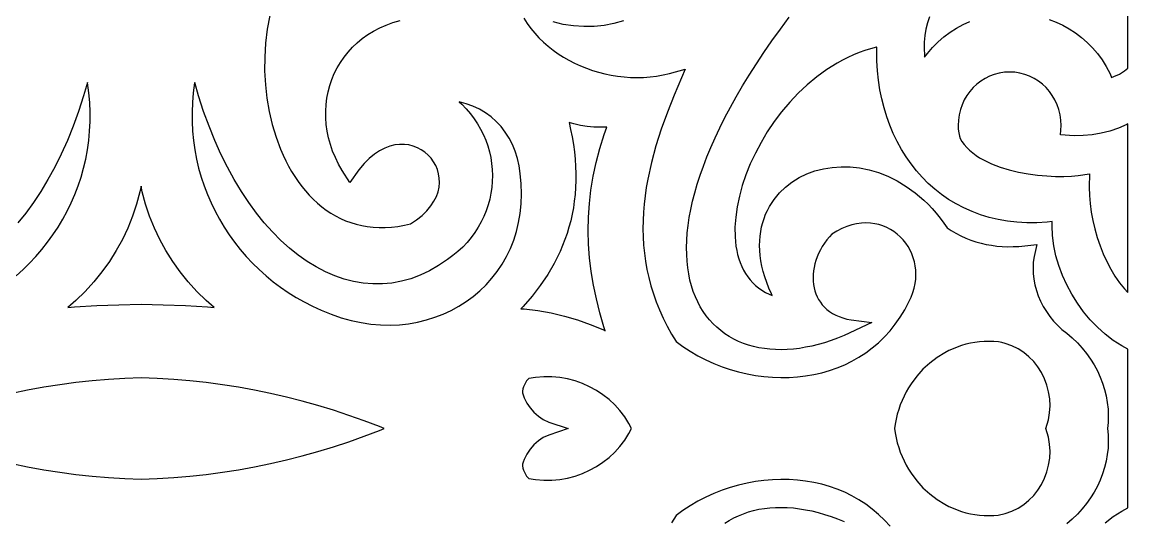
# Model space of a CAD drawing. Extents: x -375 to 375, y -1025 to 1025.
# Drawn here: x -207.8 to -135, y 231.2 to 264.1 of the extents above; entities that cross this region are included whole.
import ezdxf

# ---------------------------------------------------------------- set-up
doc = ezdxf.new("R2010")
doc.units = 0
doc.layers.add('LAYER_10', color=1, linetype='CONTINUOUS')

msp = doc.modelspace()

# ---------------------------------------------------------------- linework, layer by layer
at = {"layer": 'LAYER_10'}
for points in [[(-140.183, 264.238), (-139.73, 264.064), (-139.288, 263.86), (-138.861, 263.625), (-138.449, 263.359), (-138.055, 263.064), (-137.68, 262.738), (-137.327, 262.383), (-136.998, 261.997), (-136.695, 261.583), (-136.42, 261.139), (-136.174, 260.666), (-136.073, 260.428), (-135.918, 260.476), (-135.55, 260.647), (-135.212, 260.862), (-135.002, 261.037), (-135.002, 271.248)], [(-191.518, 264.5), (-191.685, 263.597), (-191.798, 262.685), (-191.856, 261.769), (-191.86, 260.854), (-191.813, 259.947), (-191.713, 259.051), (-191.562, 258.172), (-191.362, 257.316), (-191.113, 256.488), (-190.815, 255.691), (-190.65, 255.31), (-190.473, 254.937), (-190.284, 254.574), (-190.084, 254.223), (-189.872, 253.884), (-189.65, 253.558), (-189.417, 253.246), (-189.174, 252.947), (-188.92, 252.663), (-188.656, 252.394), (-188.382, 252.141), (-188.097, 251.904), (-187.803, 251.684), (-187.499, 251.481), (-187.185, 251.296), (-186.861, 251.129), (-186.528, 250.982), (-186.185, 250.854), (-185.832, 250.746), (-185.47, 250.659), (-185.098, 250.593), (-184.716, 250.549), (-184.324, 250.528), (-183.922, 250.529), (-183.511, 250.555), (-183.089, 250.606), (-182.658, 250.682), (-182.261, 250.773), (-181.859, 251.038), (-181.485, 251.335), (-181.171, 251.641), (-180.913, 251.951), (-180.707, 252.264), (-180.55, 252.576), (-180.44, 252.887), (-180.372, 253.194), (-180.345, 253.495), (-180.355, 253.79), (-180.4, 254.076), (-180.479, 254.352), (-180.59, 254.616), (-180.73, 254.864), (-180.897, 255.095), (-181.09, 255.306), (-181.307, 255.494), (-181.544, 255.658), (-181.8, 255.794), (-182.073, 255.899), (-182.36, 255.973), (-182.66, 256.012), (-182.97, 256.014), (-183.29, 255.977), (-183.618, 255.897), (-183.952, 255.771), (-184.291, 255.597), (-184.633, 255.37), (-184.975, 255.088), (-185.315, 254.747), (-185.651, 254.343), (-186.24, 253.5), (-186.749, 254.283), (-186.991, 254.709), (-187.201, 255.14), (-187.382, 255.575), (-187.532, 256.013), (-187.652, 256.453), (-187.742, 256.893), (-187.803, 257.333), (-187.835, 257.771), (-187.838, 258.205), (-187.813, 258.635), (-187.76, 259.059), (-187.679, 259.476), (-187.571, 259.885), (-187.435, 260.285), (-187.273, 260.674), (-187.085, 261.05), (-186.871, 261.414), (-186.632, 261.763), (-186.367, 262.096), (-186.078, 262.412), (-185.765, 262.71), (-185.428, 262.988), (-185.068, 263.245), (-184.686, 263.481), (-184.281, 263.693), (-183.855, 263.881), (-183.407, 264.044), (-182.939, 264.18)], [(-174.794, 264.324), (-174.57, 263.985), (-174.328, 263.658), (-174.067, 263.344), (-173.79, 263.045), (-173.496, 262.759), (-173.188, 262.488), (-172.864, 262.232), (-172.527, 261.991), (-172.178, 261.765), (-171.816, 261.556), (-171.444, 261.363), (-171.062, 261.187), (-170.671, 261.028), (-170.271, 260.887), (-169.865, 260.763), (-169.452, 260.658), (-169.034, 260.571), (-168.612, 260.504), (-168.186, 260.455), (-167.758, 260.427), (-167.329, 260.418), (-166.898, 260.429), (-166.468, 260.462), (-166.039, 260.515), (-165.613, 260.589), (-165.189, 260.685), (-164.151, 260.977), (-164.89, 259.257), (-165.334, 258.139), (-165.735, 257.026), (-166.086, 255.919), (-166.384, 254.816), (-166.624, 253.717), (-166.72, 253.172), (-166.8, 252.626), (-166.862, 252.082), (-166.907, 251.539), (-166.934, 250.997), (-166.942, 250.456), (-166.931, 249.917), (-166.9, 249.378), (-166.848, 248.841), (-166.774, 248.304), (-166.679, 247.768), (-166.562, 247.232), (-166.421, 246.698), (-166.257, 246.163), (-166.068, 245.629), (-165.854, 245.096), (-165.614, 244.562), (-165.348, 244.029), (-165.055, 243.496), (-164.763, 243.012), (-164.324, 242.695), (-163.827, 242.373), (-163.318, 242.079), (-162.799, 241.811), (-162.27, 241.571), (-161.733, 241.358), (-161.189, 241.172), (-160.64, 241.014), (-160.087, 240.883), (-159.532, 240.78), (-158.976, 240.704), (-158.42, 240.657), (-157.866, 240.637), (-157.314, 240.645), (-156.767, 240.682), (-156.226, 240.746), (-155.692, 240.838), (-155.167, 240.959), (-154.651, 241.108), (-154.147, 241.284), (-153.655, 241.49), (-153.177, 241.723), (-152.713, 241.985), (-152.267, 242.275), (-151.838, 242.593), (-151.427, 242.94), (-151.037, 243.316), (-150.668, 243.721), (-150.322, 244.155), (-149.999, 244.618), (-149.701, 245.111), (-149.427, 245.639), (-149.278, 245.945), (-149.161, 246.244), (-149.071, 246.542), (-149.008, 246.84), (-148.971, 247.135), (-148.958, 247.426), (-148.968, 247.714), (-149.002, 247.996), (-149.057, 248.271), (-149.134, 248.539), (-149.231, 248.798), (-149.348, 249.047), (-149.483, 249.285), (-149.636, 249.51), (-149.806, 249.721), (-149.992, 249.918), (-150.193, 250.099), (-150.408, 250.262), (-150.637, 250.407), (-150.879, 250.533), (-151.132, 250.638), (-151.397, 250.722), (-151.672, 250.782), (-151.957, 250.819), (-152.251, 250.83), (-152.554, 250.814), (-152.866, 250.771), (-153.185, 250.698), (-153.511, 250.594), (-153.843, 250.457), (-154.181, 250.287), (-154.496, 250.097), (-154.659, 249.92), (-154.831, 249.71), (-154.988, 249.495), (-155.13, 249.274), (-155.258, 249.05), (-155.37, 248.823), (-155.468, 248.593), (-155.551, 248.362), (-155.618, 248.13), (-155.671, 247.899), (-155.708, 247.669), (-155.731, 247.441), (-155.738, 247.216), (-155.73, 246.994), (-155.708, 246.777), (-155.67, 246.565), (-155.617, 246.36), (-155.55, 246.16), (-155.467, 245.968), (-155.37, 245.784), (-155.257, 245.608), (-155.129, 245.441), (-154.986, 245.283), (-154.826, 245.135), (-154.651, 244.998), (-154.458, 244.872), (-154.248, 244.758), (-154.02, 244.657), (-153.774, 244.57), (-153.51, 244.497), (-153.227, 244.441), (-151.863, 244.264), (-153.689, 243.413), (-154.123, 243.237), (-154.552, 243.08), (-154.977, 242.941), (-155.398, 242.821), (-155.815, 242.719), (-156.228, 242.634), (-156.635, 242.568), (-157.036, 242.52), (-157.432, 242.49), (-157.821, 242.478), (-158.203, 242.484), (-158.578, 242.508), (-158.945, 242.55), (-159.303, 242.61), (-159.653, 242.687), (-159.994, 242.783), (-160.325, 242.897), (-160.646, 243.028), (-160.956, 243.178), (-161.255, 243.345), (-161.541, 243.53), (-161.815, 243.733), (-162.076, 243.953), (-162.324, 244.191), (-162.557, 244.445), (-162.775, 244.717), (-162.977, 245.005), (-163.164, 245.31), (-163.335, 245.631), (-163.488, 245.968), (-163.625, 246.321), (-163.744, 246.689), (-163.845, 247.072), (-163.928, 247.471), (-163.992, 247.884), (-164.037, 248.313), (-164.062, 248.756), (-164.068, 249.213), (-164.054, 249.685), (-164.02, 250.172), (-163.964, 250.672), (-163.888, 251.187), (-163.79, 251.717), (-163.67, 252.26), (-163.528, 252.817), (-163.363, 253.389), (-163.176, 253.974), (-162.964, 254.573), (-162.729, 255.186), (-162.469, 255.813), (-162.185, 256.454), (-161.876, 257.108), (-161.541, 257.776), (-161.18, 258.457), (-160.793, 259.152), (-160.379, 259.861), (-159.937, 260.583), (-159.468, 261.318), (-158.971, 262.066), (-158.446, 262.827), (-157.891, 263.602), (-157.301, 264.398)], [(-148.068, 264.421), (-148.199, 264.015), (-148.301, 263.602), (-148.372, 263.182), (-148.414, 262.756), (-148.424, 262.327), (-148.403, 261.896), (-148.387, 261.77), (-148.21, 262.011), (-147.868, 262.409), (-147.504, 262.774), (-147.118, 263.106), (-146.714, 263.406), (-146.293, 263.672), (-145.857, 263.906), (-145.409, 264.108)], [(-168.214, 264.149), (-168.851, 263.978), (-169.502, 263.858), (-170.165, 263.79), (-170.835, 263.777), (-171.51, 263.821), (-172.187, 263.923), (-172.861, 264.087)], [(-136.495, 231.062), (-135.962, 231.472), (-135.404, 231.833), (-135, 232.045), (-135.002, 237.28), (-135, 242.515), (-135.404, 242.728), (-135.962, 243.088), (-136.495, 243.498), (-137, 243.954), (-137.476, 244.449), (-137.92, 244.981), (-138.328, 245.544), (-138.699, 246.134), (-139.029, 246.746), (-139.315, 247.377), (-139.556, 248.021), (-139.747, 248.675), (-139.885, 249.335), (-139.969, 249.995), (-139.993, 250.648), (-139.983, 250.92), (-140.312, 250.884), (-140.994, 250.845), (-141.659, 250.845), (-142.306, 250.881), (-142.936, 250.953), (-143.547, 251.06), (-144.14, 251.201), (-144.713, 251.376), (-145.267, 251.582), (-145.801, 251.82), (-146.313, 252.088), (-146.805, 252.385), (-147.275, 252.71), (-147.722, 253.062), (-148.147, 253.44), (-148.549, 253.843), (-148.927, 254.269), (-149.281, 254.719), (-149.611, 255.19), (-149.917, 255.682), (-150.197, 256.194), (-150.452, 256.724), (-150.681, 257.272), (-150.884, 257.836), (-151.06, 258.416), (-151.21, 259.01), (-151.333, 259.618), (-151.428, 260.239), (-151.495, 260.871), (-151.534, 261.513), (-151.545, 262.166), (-151.537, 262.426), (-151.561, 262.421), (-151.949, 262.317), (-152.331, 262.196), (-152.708, 262.06), (-153.078, 261.908), (-153.443, 261.742), (-153.801, 261.561), (-154.151, 261.369), (-154.838, 260.94), (-155.494, 260.464), (-156.121, 259.944), (-156.716, 259.384), (-157.278, 258.789), (-157.806, 258.163), (-158.297, 257.51), (-158.751, 256.836), (-159.166, 256.145), (-159.539, 255.441), (-159.87, 254.729), (-160.157, 254.014), (-160.398, 253.301), (-160.592, 252.593), (-160.738, 251.897), (-160.835, 251.216), (-160.88, 250.556), (-160.874, 249.921), (-160.815, 249.313), (-160.766, 249.027), (-160.704, 248.746), (-160.628, 248.476), (-160.538, 248.216), (-160.435, 247.966), (-160.318, 247.727), (-160.188, 247.5), (-160.044, 247.285), (-159.885, 247.081), (-159.713, 246.89), (-159.525, 246.711), (-159.323, 246.546), (-159.105, 246.393), (-158.871, 246.254), (-158.621, 246.13), (-158.43, 246.051), (-158.485, 246.164), (-158.649, 246.542), (-158.793, 246.913), (-158.916, 247.279), (-159.02, 247.639), (-159.104, 247.993), (-159.169, 248.34), (-159.216, 248.681), (-159.244, 249.014), (-159.255, 249.341), (-159.247, 249.66), (-159.223, 249.972), (-159.182, 250.275), (-159.125, 250.571), (-159.052, 250.858), (-158.963, 251.135), (-158.86, 251.404), (-158.742, 251.664), (-158.609, 251.917), (-158.309, 252.382), (-157.957, 252.809), (-157.561, 253.192), (-157.125, 253.53), (-156.652, 253.821), (-156.148, 254.065), (-155.616, 254.259), (-155.06, 254.404), (-154.483, 254.497), (-153.89, 254.538), (-153.284, 254.525), (-152.67, 254.457), (-152.05, 254.333), (-151.429, 254.151), (-150.811, 253.91), (-150.198, 253.609), (-149.596, 253.246), (-149.008, 252.821), (-148.44, 252.333), (-148.16, 252.062), (-147.889, 251.776), (-147.624, 251.474), (-147.366, 251.155), (-147.115, 250.82), (-146.909, 250.521), (-146.639, 250.344), (-146.323, 250.157), (-146.002, 249.99), (-145.677, 249.84), (-145.347, 249.709), (-145.013, 249.596), (-144.675, 249.5), (-144.333, 249.421), (-143.986, 249.358), (-143.634, 249.312), (-143.277, 249.283), (-142.916, 249.269), (-142.55, 249.272), (-142.182, 249.289), (-140.99, 249.417), (-141.177, 248.616), (-141.229, 248.247), (-141.249, 247.875), (-141.237, 247.501), (-141.196, 247.127), (-141.125, 246.754), (-141.027, 246.386), (-140.9, 246.023), (-140.748, 245.669), (-140.57, 245.324), (-140.369, 244.991), (-140.144, 244.672), (-139.898, 244.369), (-139.632, 244.085), (-139.346, 243.82), (-139.029, 243.567), (-138.665, 243.255), (-138.324, 242.926), (-138.008, 242.582), (-137.717, 242.224), (-137.453, 241.854), (-137.215, 241.472), (-137.004, 241.08), (-136.819, 240.678), (-136.662, 240.268), (-136.532, 239.85), (-136.429, 239.426), (-136.354, 238.996), (-136.307, 238.562), (-136.289, 238.125), (-136.298, 237.686), (-136.334, 237.28), (-136.298, 236.875), (-136.289, 236.435), (-136.307, 235.998), (-136.354, 235.564), (-136.429, 235.134), (-136.532, 234.71), (-136.662, 234.292), (-136.819, 233.882), (-137.004, 233.48), (-137.215, 233.088), (-137.453, 232.706), (-137.717, 232.336), (-138.008, 231.979), (-138.324, 231.635), (-138.665, 231.305), (-139.029, 230.994)], [(-208.23, 247.348), (-207.777, 247.754), (-207.344, 248.178), (-206.929, 248.621), (-206.534, 249.08), (-206.159, 249.556), (-205.805, 250.047), (-205.472, 250.554), (-205.161, 251.074), (-204.873, 251.608), (-204.608, 252.154), (-204.367, 252.712), (-204.15, 253.281), (-203.958, 253.861), (-203.791, 254.45), (-203.65, 255.047), (-203.536, 255.653), (-203.449, 256.267), (-203.389, 256.887), (-203.358, 257.512), (-203.356, 258.143), (-203.383, 258.779), (-203.44, 259.418), (-203.528, 260.06), (-203.535, 260.099), (-203.791, 259.207), (-204.121, 258.188), (-204.477, 257.208), (-204.858, 256.267), (-205.262, 255.366), (-205.689, 254.506), (-206.137, 253.687), (-206.605, 252.91), (-207.091, 252.176), (-207.596, 251.486), (-208.118, 250.84)], [(-208.524, 234.972), (-207.472, 234.756), (-206.416, 234.565), (-205.354, 234.398), (-204.288, 234.256), (-203.219, 234.138), (-202.146, 234.046), (-201.07, 233.978), (-200, 233.935), (-198.93, 233.978), (-197.854, 234.046), (-196.781, 234.138), (-195.712, 234.256), (-194.646, 234.398), (-193.584, 234.565), (-192.528, 234.756), (-191.476, 234.972), (-190.43, 235.212), (-189.39, 235.477), (-188.357, 235.765), (-187.331, 236.078), (-186.312, 236.415), (-185.301, 236.775), (-184.298, 237.16), (-183.999, 237.283), (-184.298, 237.406), (-185.301, 237.79), (-186.312, 238.151), (-187.331, 238.487), (-188.357, 238.8), (-189.39, 239.089), (-190.43, 239.353), (-191.476, 239.593), (-192.528, 239.809), (-193.584, 240), (-194.646, 240.167), (-195.712, 240.309), (-196.781, 240.427), (-197.854, 240.52), (-198.93, 240.587), (-200, 240.63), (-201.07, 240.587), (-202.146, 240.52), (-203.219, 240.427), (-204.288, 240.309), (-205.354, 240.167), (-206.416, 240), (-207.472, 239.809), (-208.524, 239.593)], [(-150.668, 230.844), (-151.037, 231.249), (-151.427, 231.625), (-151.838, 231.972), (-152.267, 232.291), (-152.713, 232.581), (-153.177, 232.842), (-153.655, 233.076), (-154.147, 233.281), (-154.651, 233.458), (-155.167, 233.606), (-155.692, 233.727), (-156.226, 233.819), (-156.767, 233.884), (-157.314, 233.92), (-157.866, 233.928), (-158.42, 233.908), (-158.976, 233.861), (-159.532, 233.786), (-160.087, 233.682), (-160.64, 233.552), (-161.189, 233.393), (-161.733, 233.208), (-162.27, 232.995), (-162.799, 232.754), (-163.318, 232.487), (-163.827, 232.192), (-164.324, 231.87), (-164.763, 231.554), (-165.055, 231.069)], [(-161.541, 231.035), (-161.255, 231.22), (-160.956, 231.387), (-160.646, 231.537), (-160.325, 231.669), (-159.994, 231.782), (-159.653, 231.878), (-159.303, 231.956), (-158.945, 232.016), (-158.578, 232.057), (-158.203, 232.081), (-157.821, 232.087), (-157.432, 232.075), (-157.036, 232.045), (-156.635, 231.997), (-156.228, 231.931), (-155.815, 231.847), (-155.398, 231.744), (-154.977, 231.624), (-154.552, 231.485), (-154.123, 231.328), (-153.691, 231.153)]]:
    msp.add_lwpolyline(points, dxfattribs=at)
for points in [[(-135.002, 257.362), (-135.074, 257.323), (-135.618, 257.085), (-136.18, 256.892), (-136.757, 256.744), (-137.345, 256.643), (-137.941, 256.589), (-138.542, 256.584), (-139.428, 256.649), (-139.397, 257.256), (-139.414, 257.617), (-139.466, 257.967), (-139.55, 258.306), (-139.664, 258.63), (-139.807, 258.938), (-139.977, 259.229), (-140.173, 259.501), (-140.392, 259.751), (-140.634, 259.979), (-140.895, 260.182), (-141.175, 260.359), (-141.471, 260.507), (-141.783, 260.625), (-142.107, 260.712), (-142.444, 260.765), (-142.791, 260.783), (-143.138, 260.765), (-143.475, 260.712), (-143.8, 260.625), (-144.111, 260.507), (-144.407, 260.359), (-144.687, 260.182), (-144.949, 259.979), (-145.19, 259.751), (-145.409, 259.501), (-145.605, 259.229), (-145.775, 258.938), (-145.918, 258.63), (-146.033, 258.306), (-146.116, 257.967), (-146.168, 257.617), (-146.186, 257.254), (-146.175, 257.012), (-146.146, 256.78), (-146.1, 256.563), (-146.05, 256.393), (-145.932, 256.201), (-145.781, 255.998), (-145.611, 255.804), (-145.423, 255.621), (-145.219, 255.448), (-144.999, 255.284), (-144.765, 255.131), (-144.52, 254.989), (-143.984, 254.73), (-143.414, 254.511), (-142.815, 254.328), (-142.199, 254.181), (-141.575, 254.068), (-140.955, 253.985), (-140.348, 253.932), (-139.766, 253.905), (-139.218, 253.903), (-138.717, 253.922), (-138.272, 253.96), (-137.535, 254.067), (-137.552, 253.183), (-137.533, 252.653), (-137.485, 252.108), (-137.408, 251.554), (-137.304, 250.995), (-137.173, 250.436), (-137.015, 249.88), (-136.831, 249.334), (-136.622, 248.801), (-136.388, 248.285), (-136.13, 247.792), (-135.85, 247.325), (-135.547, 246.889), (-135.223, 246.489), (-135.002, 246.257)], [(-176.292, 257.182), (-176.605, 257.521), (-176.948, 257.828), (-177.319, 258.101), (-177.717, 258.338), (-178.14, 258.536), (-178.587, 258.694), (-179.049, 258.806), (-178.88, 258.653), (-178.584, 258.35), (-178.311, 258.034), (-178.062, 257.704), (-177.835, 257.363), (-177.633, 257.012), (-177.453, 256.651), (-177.297, 256.282), (-177.165, 255.906), (-177.056, 255.525), (-176.971, 255.139), (-176.909, 254.749), (-176.871, 254.357), (-176.856, 253.964), (-176.865, 253.57), (-176.898, 253.178), (-176.954, 252.787), (-177.034, 252.4), (-177.137, 252.017), (-177.264, 251.639), (-177.414, 251.269), (-177.589, 250.905), (-177.786, 250.551), (-178.007, 250.207), (-178.252, 249.874), (-178.52, 249.554), (-178.812, 249.247), (-179.127, 248.954), (-179.465, 248.678), (-179.821, 248.422), (-180.404, 248.022), (-181.004, 247.676), (-181.613, 247.388), (-182.229, 247.159), (-182.852, 246.987), (-183.479, 246.873), (-184.109, 246.815), (-184.741, 246.813), (-185.372, 246.866), (-186, 246.974), (-186.626, 247.135), (-187.246, 247.349), (-187.86, 247.614), (-188.467, 247.93), (-189.065, 248.296), (-189.653, 248.71), (-190.229, 249.173), (-190.794, 249.682), (-191.345, 250.238), (-191.882, 250.84), (-192.404, 251.486), (-192.908, 252.176), (-193.395, 252.91), (-193.863, 253.687), (-194.311, 254.506), (-194.738, 255.366), (-195.142, 256.267), (-195.523, 257.208), (-195.879, 258.188), (-196.209, 259.207), (-196.465, 260.099), (-196.472, 260.06), (-196.56, 259.418), (-196.617, 258.779), (-196.644, 258.143), (-196.642, 257.512), (-196.611, 256.887), (-196.551, 256.267), (-196.464, 255.653), (-196.35, 255.047), (-196.209, 254.45), (-196.042, 253.861), (-195.85, 253.281), (-195.633, 252.712), (-195.392, 252.154), (-195.127, 251.608), (-194.838, 251.074), (-194.528, 250.554), (-194.195, 250.047), (-193.841, 249.556), (-193.466, 249.08), (-193.071, 248.621), (-192.656, 248.178), (-192.223, 247.754), (-191.77, 247.348), (-191.3, 246.961), (-190.813, 246.595), (-190.308, 246.249), (-189.788, 245.925), (-189.252, 245.623), (-188.701, 245.345), (-188.134, 245.089), (-187.472, 244.812), (-186.815, 244.584), (-186.162, 244.4), (-185.512, 244.261), (-184.868, 244.166), (-184.231, 244.112), (-183.603, 244.099), (-182.985, 244.126), (-182.378, 244.192), (-181.784, 244.296), (-181.205, 244.436), (-180.642, 244.613), (-180.096, 244.824), (-179.569, 245.068), (-179.063, 245.346), (-178.579, 245.655), (-178.119, 245.994), (-177.683, 246.363), (-177.274, 246.761), (-176.893, 247.186), (-176.541, 247.638), (-176.22, 248.115), (-175.932, 248.617), (-175.677, 249.142), (-175.458, 249.691), (-175.275, 250.261), (-175.13, 250.853), (-175.026, 251.464), (-174.963, 252.095), (-174.942, 252.745), (-174.967, 253.412), (-175.038, 254.101), (-175.107, 254.608), (-175.214, 255.09), (-175.359, 255.554), (-175.541, 255.998), (-175.758, 256.419), (-176.009, 256.814)], [(-170.024, 254.819), (-169.781, 255.74), (-169.49, 256.674), (-169.319, 257.154), (-169.728, 257.138), (-170.177, 257.15), (-170.624, 257.191), (-171.067, 257.263), (-171.506, 257.363), (-171.813, 257.456), (-171.708, 257.002), (-171.608, 256.501), (-171.525, 256.006), (-171.46, 255.518), (-171.411, 255.035), (-171.379, 254.559), (-171.363, 254.09), (-171.364, 253.626), (-171.381, 253.169), (-171.414, 252.718), (-171.463, 252.274), (-171.528, 251.835), (-171.608, 251.403), (-171.703, 250.977), (-171.814, 250.557), (-171.939, 250.144), (-172.08, 249.734), (-172.402, 248.941), (-172.782, 248.171), (-173.216, 247.425), (-173.702, 246.705), (-174.24, 246.008), (-174.827, 245.335), (-174.983, 245.176), (-174.759, 245.162), (-173.868, 245.055), (-172.986, 244.9), (-172.115, 244.696), (-171.258, 244.445), (-170.416, 244.146), (-169.592, 243.801), (-169.429, 243.722), (-169.511, 243.979), (-169.777, 244.909), (-170.005, 245.827), (-170.194, 246.736), (-170.344, 247.638), (-170.454, 248.535), (-170.523, 249.427), (-170.55, 250.319), (-170.534, 251.211), (-170.474, 252.105), (-170.37, 253.003), (-170.22, 253.907)], [(-195.624, 245.296), (-195.182, 245.261), (-195.709, 245.72), (-196.321, 246.319), (-196.893, 246.95), (-197.425, 247.61), (-197.914, 248.296), (-198.361, 249.008), (-198.765, 249.744), (-199.124, 250.5), (-199.437, 251.277), (-199.703, 252.071), (-199.922, 252.88), (-200, 253.256), (-200.078, 252.88), (-200.297, 252.071), (-200.563, 251.277), (-200.876, 250.5), (-201.235, 249.744), (-201.639, 249.008), (-202.086, 248.296), (-202.575, 247.61), (-203.107, 246.95), (-203.679, 246.319), (-204.29, 245.72), (-204.818, 245.261), (-204.376, 245.296), (-202.921, 245.382), (-201.463, 245.441), (-200, 245.471), (-198.537, 245.441), (-197.079, 245.382)], [(-141.517, 232.551), (-141.205, 232.869), (-140.93, 233.219), (-140.691, 233.598), (-140.492, 234.001), (-140.334, 234.425), (-140.22, 234.865), (-140.151, 235.318), (-140.129, 235.78), (-140.157, 236.247), (-140.235, 236.715), (-140.395, 237.283), (-140.235, 237.85), (-140.157, 238.318), (-140.129, 238.785), (-140.151, 239.247), (-140.22, 239.7), (-140.334, 240.14), (-140.492, 240.564), (-140.691, 240.967), (-140.93, 241.346), (-141.205, 241.696), (-141.517, 242.014), (-141.861, 242.296), (-142.237, 242.538), (-142.642, 242.736), (-143.08, 242.889), (-143.302, 242.945), (-143.53, 242.988), (-143.838, 243.014), (-144.151, 243.023), (-144.461, 243.016), (-144.768, 242.994), (-145.071, 242.955), (-145.371, 242.902), (-145.665, 242.833), (-145.955, 242.749), (-146.24, 242.652), (-146.519, 242.54), (-146.792, 242.415), (-147.056, 242.278), (-147.571, 241.96), (-148.052, 241.596), (-148.498, 241.185), (-148.907, 240.73), (-149.277, 240.232), (-149.443, 239.973), (-149.599, 239.702), (-149.742, 239.422), (-149.874, 239.134), (-149.993, 238.837), (-150.098, 238.533), (-150.19, 238.221), (-150.268, 237.902), (-150.331, 237.577), (-150.374, 237.283), (-150.331, 236.989), (-150.268, 236.663), (-150.19, 236.344), (-150.098, 236.032), (-149.993, 235.728), (-149.874, 235.432), (-149.742, 235.143), (-149.599, 234.863), (-149.443, 234.592), (-149.277, 234.333), (-148.907, 233.835), (-148.498, 233.381), (-148.052, 232.97), (-147.571, 232.605), (-147.056, 232.287), (-146.792, 232.15), (-146.519, 232.025), (-146.24, 231.914), (-145.955, 231.816), (-145.665, 231.732), (-145.371, 231.664), (-145.071, 231.61), (-144.768, 231.572), (-144.461, 231.549), (-144.151, 231.542), (-143.838, 231.552), (-143.534, 231.577), (-143.075, 231.678), (-142.642, 231.829), (-142.237, 232.028), (-141.861, 232.27)], [(-173.147, 237.711), (-171.871, 237.283), (-173.147, 236.855), (-173.505, 236.68), (-173.832, 236.463), (-174.125, 236.209), (-174.38, 235.92), (-174.594, 235.601), (-174.765, 235.25), (-174.83, 235.074), (-174.873, 234.927), (-174.867, 234.819), (-174.844, 234.676), (-174.806, 234.537), (-174.753, 234.402), (-174.687, 234.272), (-174.607, 234.149), (-174.514, 234.034), (-174.465, 233.985), (-174.012, 233.913), (-173.477, 233.874), (-172.947, 233.879), (-172.424, 233.928), (-171.911, 234.018), (-171.409, 234.149), (-170.923, 234.32), (-170.453, 234.529), (-170.004, 234.775), (-169.577, 235.056), (-169.175, 235.371), (-168.801, 235.719), (-168.456, 236.099), (-168.144, 236.509), (-167.867, 236.947), (-167.695, 237.283), (-167.867, 237.618), (-168.144, 238.057), (-168.456, 238.466), (-168.801, 238.846), (-169.175, 239.194), (-169.577, 239.509), (-170.004, 239.791), (-170.453, 240.036), (-170.923, 240.245), (-171.409, 240.416), (-171.911, 240.547), (-172.424, 240.638), (-172.947, 240.686), (-173.477, 240.692), (-174.012, 240.652), (-174.465, 240.58), (-174.514, 240.531), (-174.607, 240.416), (-174.687, 240.293), (-174.753, 240.163), (-174.806, 240.029), (-174.844, 239.889), (-174.867, 239.747), (-174.872, 239.644), (-174.763, 239.31), (-174.594, 238.964), (-174.38, 238.645), (-174.125, 238.357), (-173.832, 238.102), (-173.505, 237.885)]]:
    msp.add_lwpolyline(points, close=True, dxfattribs=at)

doc.saveas('drawing.dxf')
